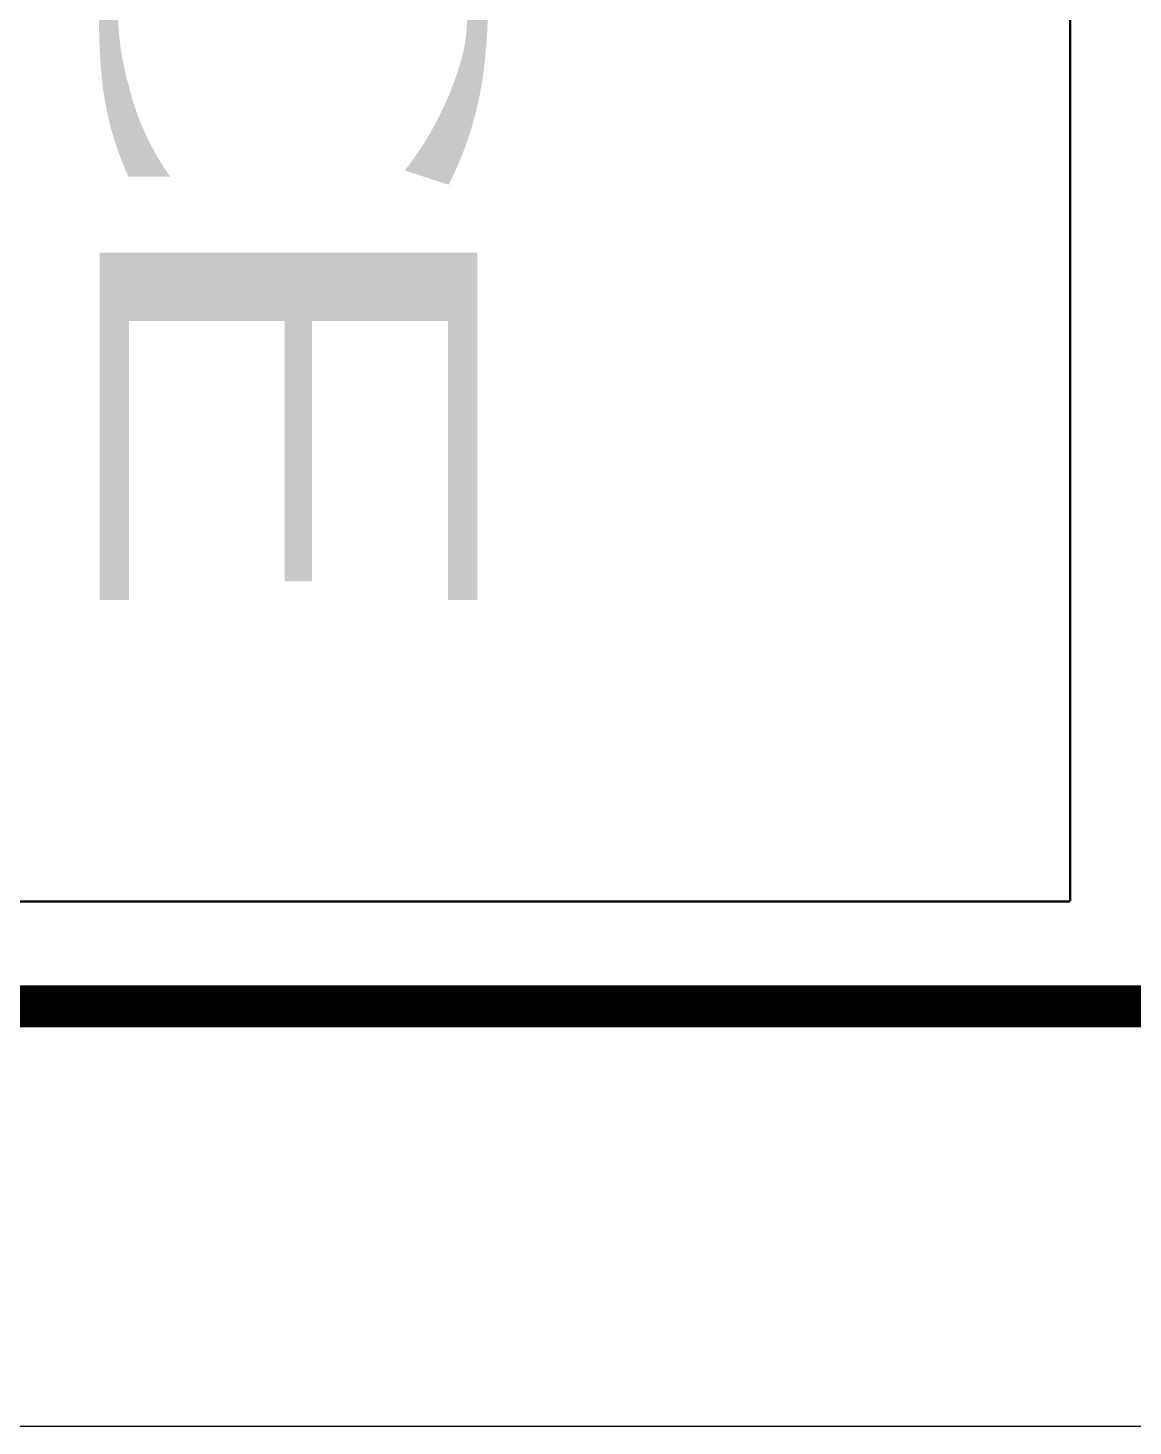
# Model space of a CAD drawing. Extents: x 115799 to 952918, y -190076 to 200966.
# Drawn here: x 267737 to 269054, y -55268 to -53602 of the extents above; entities that cross this region are included whole.
import ezdxf
from ezdxf.enums import TextEntityAlignment as Align

# ---------------------------------------------------------------- set-up
doc = ezdxf.new("R2010")
doc.units = 0
doc.header["$LTSCALE"] = 1000
doc.header["$MEASUREMENT"] = 0
for name, color, linetype in [('00-图签', 7, 'Continuous'), ('00-图签签名_10', 10, 'Continuous'), ('SHEET_LINE', 6, 'Continuous'), ('SHEET_TEXT', 7, 'Continuous')]:
    doc.layers.add(name, color=color, linetype=linetype)
doc.styles.add('A0-建筑图签$0$hwxh', font='STXIHEI.TTF')

# ---------------------------------------------------------------- blocks, each defined once
blk = doc.blocks.new('A$C69861949')
at = {"ltscale": 0.001}
h = blk.add_hatch(color=256, dxfattribs=at)
edge = h.paths.add_edge_path()
edge.add_arc((32.11844258874225, 5.2944321497489), 4.852220594071865, 246.0392734246348, 272.6901587606656)
edge.add_arc((32.03986855943003, 6.925653806217269), 6.485332713471919, 272.7071765136122, 286.0207645416936)
edge.add_arc((32.37989125128479, 6.768851084544622), 6.247216378538588, 283.4193957732734, 305.5300438974241)
edge.add_line((36.01033466525951, 1.684798262414915), (36.01033466525951, 0.6922001361454022))
edge.add_arc((32.98795679629984, 7.196872738870297), 7.172554192992691, 276.4265994638416, 294.9218048639394, ccw=False)
edge.add_arc((32.34760129953793, 12.88194357499833), 12.89357556806468, 257.717757348371, 276.426599463869, ccw=False)
edge.add_arc((30.65874042581891, 5.124578140334961), 4.954496935271037, 205.7856088828584, 257.7177573483759, ccw=False)
edge.add_arc((31.39649391498642, 4.471299122985329), 5.411528823203659, 157.6279349355657, 196.1138353179531, ccw=False)
edge.add_arc((31.40116332161051, 3.209159878373612), 6.010302524985462, 98.75610046015322, 146.4478006582644, ccw=False)
edge.add_arc((31.98192438086335, -1.338868278689006), 10.59439430561454, 83.9971363546212, 98.11604897448439, ccw=False)
edge.add_arc((32.42331486085641, 0.8487076650353629), 8.375291868788848, 63.157972388296514, 85.43525870611887, ccw=False)
edge.add_line((36.20502839739129, 8.321602459891437), (35.86110508627826, 7.277715035159417))
edge.add_arc((31.05703492401881, 1.122977031696792), 7.807681475007715, 52.02624302658943, 73.215547450911)
edge.add_arc((32.2023168162068, 4.92005714294919), 3.841639621491435, 73.2155474509136, 96.60397704245582)
edge.add_arc((32.38914080077666, 3.306365669614024), 5.466109803527778, 96.60397704245845, 125.5499734549686)
edge.add_arc((31.34947185219607, 4.761241982228967), 3.677932908572929, 125.549973454985, 164.0300041271467)
edge.add_arc((31.71316356238822, 4.657161146039471), 4.056224437059615, 164.0300041271247, 213.6256556622332)
edge.add_arc((31.97743416680532, 4.832913382105289), 4.373600871032115, 213.6256627082516, 245.2719532317682)
blk.add_hatch(color=256, dxfattribs=at).paths.add_polyline_path([(45.64967972177328, 5.062021770840147), (39.44482934627013, 5.062021770841056), (39.44482934626831, 8.301871543219022), (46.09407013971031, 8.301871543219022), (46.09407013971031, 9.005600181435511), (37.82154538495524, 9.005600181435511), (37.82154538495524, -3.260356606915593e-07), (46.09407013970849, -3.260356606915593e-07), (46.09407013970849, 0.7037283121808287), (39.44482934626831, 0.7037283121808287), (39.44482934626831, 4.412508814344619), (45.64967972177328, 4.412508814344619)])
blk = doc.blocks.new('图签-A1')
at = {"layer": 'SHEET_LINE', "const_width": 0.5}
blk.add_lwpolyline([(-65, -0.1653651263004576), (0, -0.1653651263004576), (-9.094947017729282e-13, 512.3346348736995), (-65.00000000000091, 512.3346348736995)], close=True, dxfattribs=at)
at = {"layer": 'SHEET_LINE', "const_width": 0.04999999999999995}
for points in [[(-62.50000000000091, 416.4355420853271), (-2.500000000000909, 416.4355420853271)], [(-62.50000000000091, 239.4089428585758), (-2.500000000000909, 239.4089428585758), (-2.500000000000909, 416.4355420853271)]]:
    blk.add_lwpolyline(points, dxfattribs=at)
at = {"layer": 'SHEET_TEXT', "ltscale": 0.001}
blk.add_blockref('A$C69861949', (-55.7799051642146, 393.3005677503934), dxfattribs=at)
at = {"layer": '00-图签签名_10', "style": 'A0-建筑图签$0$hwxh'}
for tag, p in [('曲佰忠', (-28.75773944549064, 153.5416569594063)), ('郭艳霞', (-28.75773944549064, 146.0416569594063)), ('关宝凤', (-28.75773944549064, 131.0416569594063)), ('李杰', (-28.75773944549064, 116.0416569594063)), ('李杰', (-28.75773944549064, 108.5416569594063))]:
    blk.add_attdef(tag, text='', height=2.299999999999999, dxfattribs=at).set_placement(p, align=Align.TOP_CENTER)

msp = doc.modelspace()

# ---------------------------------------------------------------- linework, layer by layer
at = {"layer": '00-图签'}
msp.add_lwpolyline([(247649.231743685, -55267.84647551342), (277349.231743685, -55267.84647551342), (277357.5, -13217.84647551342), (247657.5, -13217.84647551342)], close=True, dxfattribs=at)
at = {"layer": '00-图签', "const_width": 50}
msp.add_lwpolyline([(248149.231743685, -54767.84647551342), (276849.231743685, -54767.84647551342), (276857.5, -14467.84647551342), (248157.5, -14467.84647551342)], close=True, dxfattribs=at)

# ---------------------------------------------------------------- block references
at = {"xscale": 50, "yscale": 50, "zscale": 50, "rotation": 270}
msp.add_blockref('图签-A1', (248157.5, -54767.84647551342), dxfattribs=at)

doc.saveas('drawing.dxf')
